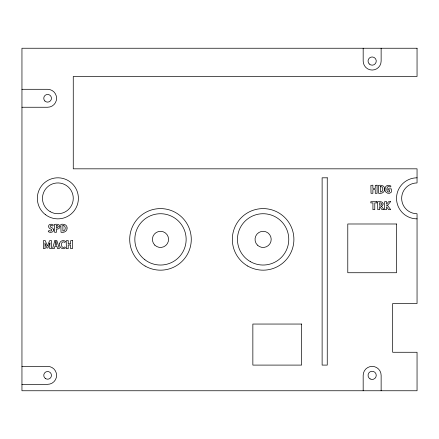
<?xml version="1.0" encoding="UTF-8"?>
<svg xmlns="http://www.w3.org/2000/svg" width="439" height="439" viewBox="0 0 439 439"><rect width="100%" height="100%" fill="white"/><g stroke="black" fill="none" stroke-linecap="round" stroke-linejoin="round"><path stroke-width="0.66" d="M21.95 89.298L47.604 89.298A8.978 8.978 0 0 1 56.587 98.276A8.978 8.978 0 0 1 47.604 107.253L21.95 107.253M21.95 366.378L47.604 366.378A8.978 8.978 0 0 1 56.587 375.361A8.978 8.978 0 0 1 47.604 384.339L21.95 384.339M381.134 48.246L381.134 61.076A8.978 8.978 0 0 1 372.151 70.053A8.978 8.978 0 0 1 363.174 61.076L363.174 48.246M381.134 390.754L381.134 375.361A8.978 8.978 0 0 0 372.151 366.378A8.978 8.978 0 0 0 363.174 375.361L363.174 390.754M417.05 218.858A20.523 20.523 0 0 1 396.527 198.335A20.523 20.523 0 0 1 417.05 177.811M62.887 225.437L62.881 231.068C66.004 231.172 66.141 225.152 62.887 225.437M380.465 186.46L380.459 192.095C383.587 192.2 383.719 186.18 380.465 186.46M67.068 228C67.419 231.293 63.847 232.928 61.016 232.291L60.834 224.351C63.452 223.846 67.31 224.581 67.068 228M384.646 189.028C384.998 192.32 381.425 193.956 378.594 193.319L378.413 185.379C381.03 184.874 384.888 185.609 384.646 189.028M59.589 243.771C58.661 247.119 62.684 250.312 65.493 247.936L64.862 246.899C60.428 250 60.297 239.25 64.796 242.421L65.581 241.494C63.578 239.551 59.709 240.879 59.589 243.771M384.987 188.446C383.933 192.117 388.751 195.251 391.347 192.139L391.347 188.852L388.021 188.852L388.021 189.939L389.585 190.043L389.585 191.783C385.508 193.698 386.161 183.952 390.194 187.096L390.984 186.169C388.976 184.221 385.102 185.549 384.987 188.446M383.137 203.921L382.479 205.611L380.948 206.39L381.694 206.566L384.015 209.672L382.056 209.672L379.647 206.571L379.647 209.672L377.776 209.672L377.573 201.792C379.515 201.528 382.923 201.238 383.137 203.921M49.914 243.008L49.673 248.644L51.434 248.644L51.434 240.528L49.574 240.693L47.434 245.994L45.206 240.539L43.296 240.698L43.456 248.644L45.168 248.644L44.932 243.008L46.885 247.991L47.862 247.991L49.914 243.008M59.923 226.513C60.066 228.39 58.014 229.235 56.433 229.136L56.433 232.291L54.568 232.291L54.365 224.428C56.307 224.142 59.715 223.841 59.923 226.513M53.657 229.91C53.574 232.522 49.969 232.988 48.241 231.644L48.976 230.437L50.178 231.024L51.473 230.843L51.736 229.498C46.21 228.06 48.515 222.085 53.415 225.009L52.62 226.025L51.182 225.459L50.469 225.651L50.15 226.304L50.518 226.985L52.905 228.329L53.657 229.91M55.912 241.406L55.182 245.209L56.636 245.209L55.912 241.406M381.387 204.003L381.041 204.986L379.647 205.408L379.554 202.741L380.937 202.994L381.387 204.003M54.831 240.698L52.526 248.644L54.266 248.644L54.87 246.372L56.955 246.372L57.569 248.644L59.391 248.644L56.84 240.534L54.831 240.698M58.151 226.557L57.701 227.66L56.433 228.017L56.346 225.377L57.712 225.63L58.151 226.557M390.584 201.693L387.933 204.887L386.496 205.408L387.878 205.864L390.699 209.672L388.674 209.672L386.55 206.802L386.55 209.672L384.685 209.672L384.509 201.726L386.55 201.561L386.55 204.168L388.63 201.693L390.584 201.693M377.09 185.198L375.252 185.362L375.252 188.446L372.876 188.446L372.876 185.203L370.867 185.373L371.032 193.319L372.876 193.319L372.876 189.659L375.252 189.659L375.252 193.319L377.09 193.319L377.09 185.198M72.44 240.523L70.597 240.687L70.597 243.771L68.226 243.771L68.226 240.528L66.218 240.698L66.382 248.644L68.226 248.644L68.226 244.984L70.597 244.984L70.597 248.644L72.44 248.644L72.44 240.523M417.05 48.246L21.95 48.246L21.95 390.754L417.05 390.754L417.05 352.27L392.675 352.27L392.675 303.525L417.05 303.525L417.05 213.727A15.392 15.392 0 0 1 401.658 198.335A15.392 15.392 0 0 1 417.05 182.942L417.05 168.828L73.264 168.828L73.264 76.468L417.05 76.468L417.05 48.246M327.253 177.811L322.122 177.811L322.122 365.094L327.253 365.094L327.253 177.811M376.854 201.693L370.818 201.693L370.818 202.906L372.914 202.906L372.914 209.672L374.78 209.672L374.78 202.906L376.854 202.906L376.854 201.693M396.527 223.989L347.781 223.989L347.781 272.734L396.527 272.734L396.527 223.989M301.598 324.048L252.853 324.048L252.853 365.094L301.598 365.094L301.598 324.048M50.172 211.664A15.392 15.392 0 0 0 73.264 198.335A15.392 15.392 0 0 0 50.172 185A15.392 15.392 0 0 0 50.172 211.664M250.285 261.6A25.654 25.654 0 0 0 288.769 239.381A25.654 25.654 0 0 0 250.285 217.162A25.654 25.654 0 0 0 250.285 261.6M144.875 259.74A25.654 25.654 0 0 0 185.927 242.734A25.654 25.654 0 0 0 150.676 215.681A25.654 25.654 0 0 0 144.875 259.74M44.882 100.997A3.847 3.847 0 0 0 51.325 99.274A3.847 3.847 0 0 0 46.611 94.561A3.847 3.847 0 0 0 44.882 100.997M45.683 378.692A3.847 3.847 0 0 0 51.456 375.361A3.847 3.847 0 0 0 45.683 372.025A3.847 3.847 0 0 0 45.683 378.692M247.722 266.045A30.785 30.785 0 0 0 293.9 239.381A30.785 30.785 0 0 0 247.722 212.723A30.785 30.785 0 0 0 247.722 266.045M145.1 266.045A30.785 30.785 0 0 0 191.278 239.381A30.785 30.785 0 0 0 145.1 212.723A30.785 30.785 0 0 0 145.1 266.045M45.376 214.616A20.523 20.523 0 0 0 78.219 201.013A20.523 20.523 0 0 0 50.013 179.37A20.523 20.523 0 0 0 45.376 214.616M154.775 245.099A8.083 8.083 0 0 0 168.296 241.477A8.083 8.083 0 0 0 158.402 231.578A8.083 8.083 0 0 0 154.775 245.099M257.402 245.099A8.083 8.083 0 0 0 270.923 241.477A8.083 8.083 0 0 0 261.024 231.578A8.083 8.083 0 0 0 257.402 245.099M369.248 63.979A4.105 4.105 0 0 0 376.119 62.135A4.105 4.105 0 0 0 371.092 57.108A4.105 4.105 0 0 0 369.248 63.979M370.099 378.912A4.105 4.105 0 0 0 376.256 375.361A4.105 4.105 0 0 0 370.099 371.806A4.105 4.105 0 0 0 370.099 378.912"/></g></svg>
